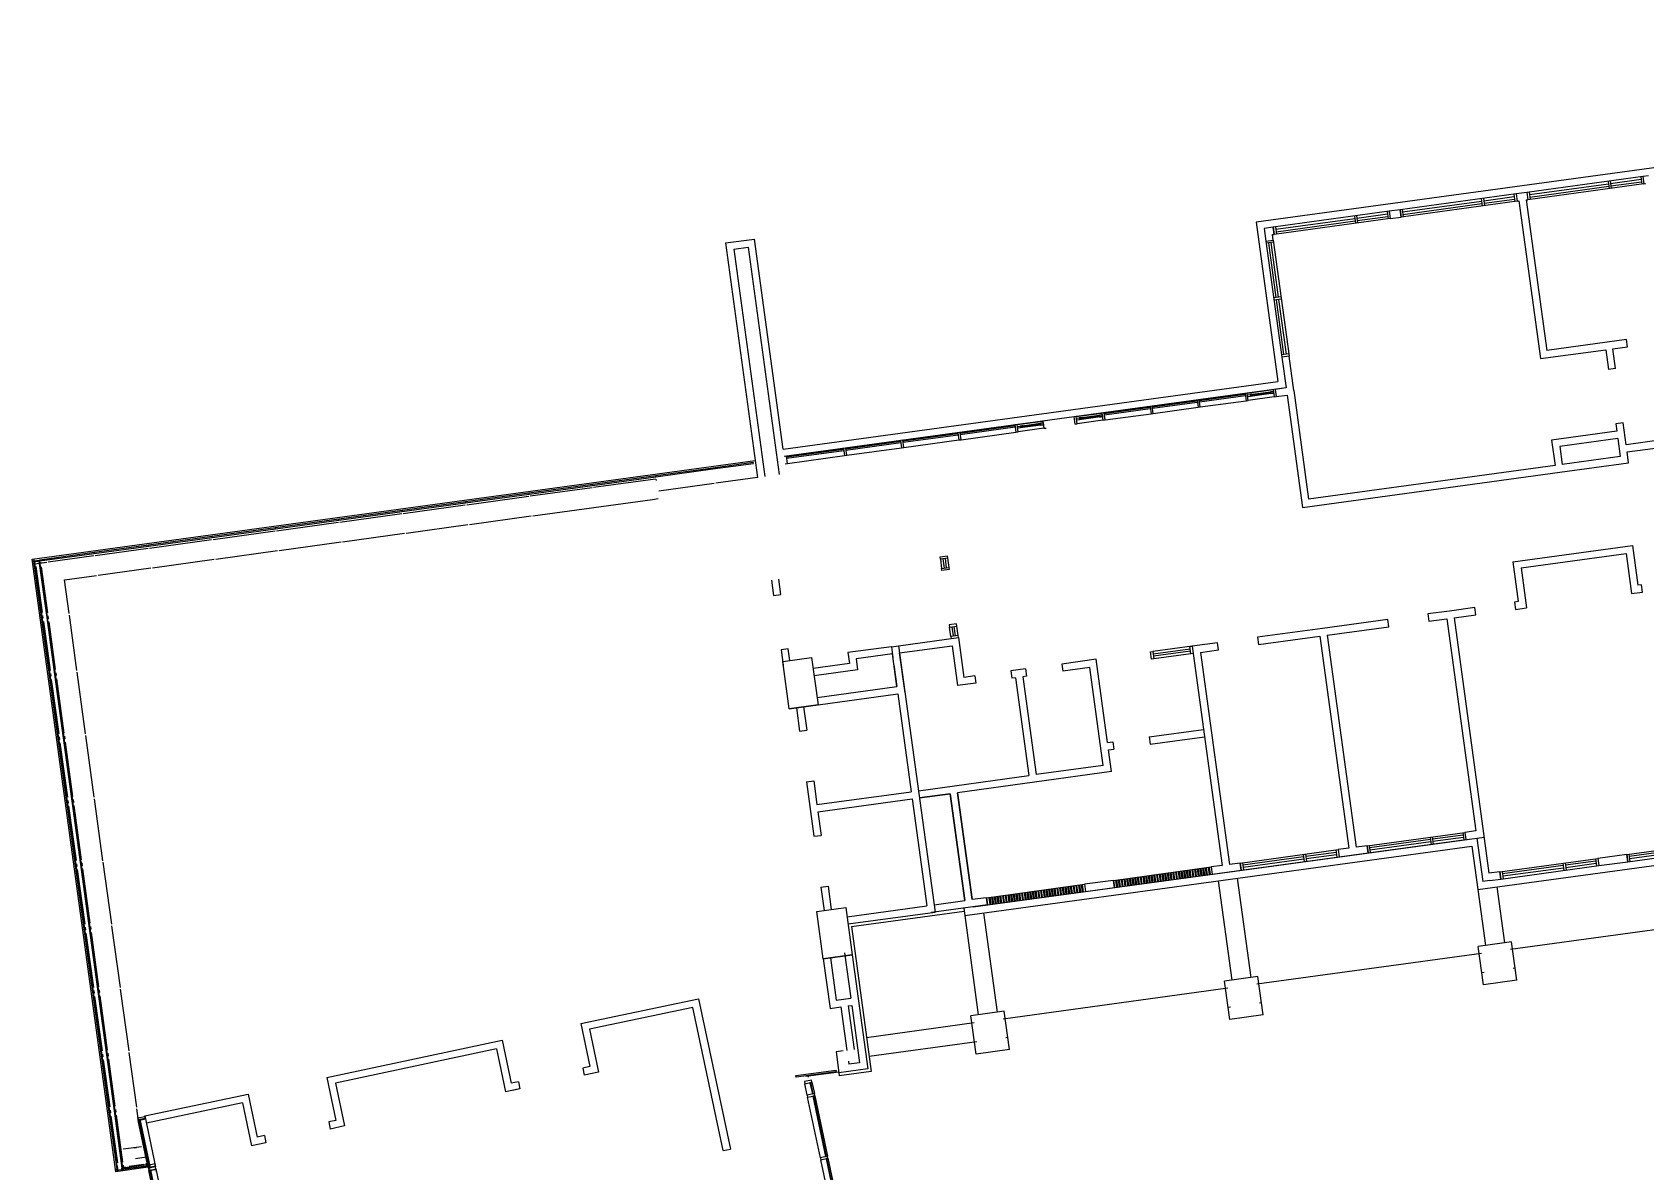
# Model space of a CAD drawing. Header units: millimetres. Extents: x 11680833 to 11851339, y -6212777 to -6078411.
# Drawn here: x 11680833 to 11724949, y -6111495 to -6080344 of the extents above; entities that cross this region are included whole.
import ezdxf

# ---------------------------------------------------------------- set-up
doc = ezdxf.new("R2010")
doc.units = ezdxf.units.MM
doc.header["$LTSCALE"] = 10
doc.layers.add('A—墙体', color=7, linetype='Continuous')
doc.layers.add('A—门窗', color=135, linetype='Continuous')

msp = doc.modelspace()

# ---------------------------------------------------------------- linework, layer by layer
at = {"layer": 'A—墙体'}
for p, q in [((11725021, -6084270), (11724871, -6084290)), ((11724871, -6084290), (11724898, -6084489)), ((11721553, -6084744), (11721404, -6084764)), ((11721404, -6084764), (11721431, -6084963)), ((11721701, -6084724), (11721553, -6084744)), ((11721701, -6084724), (11721728, -6084922)), ((11724898, -6084489), (11724949, -6084482)), ((11718233, -6085198), (11717936, -6085239)), ((11717936, -6085239), (11717963, -6085437)), ((11718233, -6085198), (11718260, -6085396)), ((11718260, -6085396), (11718233, -6085198)), ((11721431, -6084963), (11721481, -6084956)), ((11721481, -6084956), (11722070, -6089266)), ((11721679, -6084929), (11721728, -6084922)), ((11721679, -6084929), (11722241, -6089040)), ((11714765, -6085672), (11714519, -6085706)), ((11714765, -6085672), (11714519, -6085706)), ((11714519, -6085706), (11714566, -6086052)), ((11714765, -6085672), (11714792, -6085870)), ((11714792, -6085870), (11714765, -6085672)), ((11717963, -6085437), (11718260, -6085396)), ((11714566, -6086052), (11714764, -6086025)), ((11714744, -6085877), (11714792, -6085870)), ((11714764, -6086025), (11714744, -6085877)), ((11700012, -6086275), (11700408, -6086221)), ((11700012, -6086275), (11700862, -6092491)), ((11700408, -6086221), (11701258, -6092437)), ((11724421, -6088742), (11722241, -6089040)), ((11724448, -6088941), (11724421, -6088742)), ((11715197, -6089196), (11714999, -6089223)), ((11715000, -6089223), (11715115, -6090065)), ((11715326, -6090137), (11715197, -6089196)), ((11722070, -6089266), (11723854, -6089022)), ((11723854, -6089022), (11723928, -6089567)), ((11724052, -6088995), (11724448, -6088941)), ((11724126, -6089540), (11724052, -6088995)), ((11724126, -6089540), (11723928, -6089567)), ((11715114, -6090065), (11714817, -6090106)), ((11714817, -6090106), (11714844, -6090304)), ((11715326, -6090137), (11715732, -6093109)), ((11714844, -6090304), (11715141, -6090263)), ((11715141, -6090263), (11715561, -6093335)), ((11709345, -6091055), (11709318, -6090857)), ((11724329, -6091026), (11724131, -6091053)), ((11724131, -6091053), (11724158, -6091251)), ((11724411, -6091620), (11724329, -6091026)), ((11724158, -6091251), (11722375, -6091495)), ((11722375, -6091495), (11722470, -6092188)), ((11724185, -6091449), (11722600, -6091666)), ((11724185, -6091449), (11724253, -6091945)), ((11726095, -6091390), (11724411, -6091620)), ((11722600, -6091666), (11722668, -6092161)), ((11724438, -6091818), (11725428, -6091683)), ((11724478, -6092116), (11724438, -6091818)), ((11715561, -6093335), (11722596, -6092373)), ((11722470, -6092188), (11715732, -6093109)), ((11722596, -6092373), (11724478, -6092116)), ((11724253, -6091945), (11722668, -6092161)), ((11721315, -6094819), (11724585, -6094372)), ((11724585, -6094372), (11724734, -6095462)), ((11721315, -6094819), (11721464, -6095909)), ((11721541, -6094990), (11724414, -6094597)), ((11721541, -6094990), (11721690, -6096080)), ((11724414, -6094597), (11724563, -6095687)), ((11701046, -6095319), (11701103, -6095740)), ((11701302, -6095713), (11701244, -6095292)), ((11724833, -6095448), (11724734, -6095462)), ((11724860, -6095647), (11724833, -6095448)), ((11701103, -6095740), (11701302, -6095713)), ((11721464, -6095909), (11721365, -6095922)), ((11724563, -6095687), (11724860, -6095647)), ((11719582, -6096166), (11718987, -6096247)), ((11718987, -6096247), (11719014, -6096446)), ((11720275, -6096071), (11719582, -6096166)), ((11719708, -6096351), (11720302, -6096270)), ((11719708, -6096351), (11720514, -6102248)), ((11720302, -6096270), (11720275, -6096071)), ((11721365, -6095922), (11721392, -6096121)), ((11721392, -6096121), (11721690, -6096080)), ((11716114, -6096640), (11714331, -6096884)), ((11717897, -6096396), (11716114, -6096640)), ((11716240, -6096825), (11717924, -6096595)), ((11717924, -6096595), (11717897, -6096396)), ((11719014, -6096446), (11719510, -6096378)), ((11719510, -6096378), (11720302, -6102176)), ((11701505, -6097199), (11701307, -6097226)), ((11701307, -6097226), (11701364, -6097647)), ((11701549, -6097521), (11701505, -6097199)), ((11704323, -6097142), (11703134, -6097304)), ((11704323, -6097142), (11703134, -6097304)), ((11704323, -6097142), (11704521, -6097115)), ((11704323, -6097142), (11704521, -6097115)), ((11704323, -6097142), (11704364, -6097439)), ((11704323, -6097142), (11704364, -6097439)), ((11704521, -6097115), (11706156, -6096891)), ((11704521, -6097115), (11705517, -6104397)), ((11704521, -6097115), (11705517, -6104397)), ((11704548, -6097313), (11705985, -6097116)), ((11705985, -6097116), (11706134, -6098206)), ((11706156, -6096891), (11706305, -6097981)), ((11713241, -6097033), (11712547, -6097128)), ((11712547, -6097128), (11712940, -6100001)), ((11712772, -6097299), (11713268, -6097231)), ((11713268, -6097231), (11713241, -6097033)), ((11714331, -6096884), (11714358, -6097082)), ((11714358, -6097082), (11716042, -6096852)), ((11716042, -6096852), (11716834, -6102650)), ((11716240, -6096825), (11717033, -6102623)), ((11703175, -6097602), (11702184, -6097737)), ((11703134, -6097304), (11703175, -6097602)), ((11703134, -6097304), (11703175, -6097602)), ((11704350, -6097340), (11703359, -6097475)), ((11704350, -6097340), (11703359, -6097475)), ((11703359, -6097475), (11703400, -6097773)), ((11703359, -6097475), (11703400, -6097773)), ((11704472, -6098231), (11704350, -6097340)), ((11704391, -6097637), (11704472, -6098232)), ((11704391, -6097637), (11704472, -6098232)), ((11704697, -6098403), (11704548, -6097313)), ((11709922, -6097487), (11708980, -6097615)), ((11708980, -6097615), (11709007, -6097813)), ((11710233, -6099765), (11709922, -6097487)), ((11712772, -6097299), (11713565, -6103096)), ((11703400, -6097773), (11702211, -6097935)), ((11706602, -6097940), (11706305, -6097981)), ((11706602, -6097940), (11706306, -6097981)), ((11706602, -6097940), (11706630, -6098138)), ((11706602, -6097940), (11706630, -6098138)), ((11707990, -6097751), (11707593, -6097805)), ((11707593, -6097805), (11707620, -6098003)), ((11707719, -6097990), (11707620, -6098003)), ((11707719, -6097990), (11708085, -6100665)), ((11708017, -6097949), (11707917, -6097962)), ((11707917, -6097962), (11708283, -6100638)), ((11707990, -6097751), (11708017, -6097949)), ((11709751, -6097712), (11709007, -6097813)), ((11710116, -6100387), (11709751, -6097712)), ((11701527, -6098836), (11704499, -6098430)), ((11701527, -6098836), (11704499, -6098430)), ((11702292, -6098530), (11704472, -6098232)), ((11702292, -6098530), (11704472, -6098232)), ((11704499, -6098430), (11704865, -6101105)), ((11704499, -6098430), (11704865, -6101105)), ((11706630, -6098138), (11706134, -6098206)), ((11706630, -6098138), (11706135, -6098206)), ((11701725, -6098809), (11701813, -6099453)), ((11701725, -6098809), (11701813, -6099453)), ((11701923, -6098782), (11702011, -6099426)), ((11701923, -6098782), (11702011, -6099426)), ((11701813, -6099453), (11702011, -6099426)), ((11701813, -6099453), (11702011, -6099426)), ((11711373, -6099609), (11712858, -6099406)), ((11710233, -6099765), (11710382, -6099745)), ((11710382, -6099745), (11710409, -6099943)), ((11711373, -6099609), (11711400, -6099807)), ((11711400, -6099807), (11712885, -6099604)), ((11710260, -6099963), (11710409, -6099943)), ((11710341, -6100558), (11710260, -6099963)), ((11712940, -6100001), (11713367, -6103123)), ((11705063, -6101078), (11708085, -6100665)), ((11710341, -6100558), (11706131, -6101134)), ((11710116, -6100387), (11708283, -6100638)), ((11702002, -6100840), (11702201, -6100813)), ((11702002, -6100840), (11702201, -6100813)), ((11702002, -6100840), (11702206, -6102326)), ((11702002, -6100840), (11702206, -6102326)), ((11702201, -6100813), (11702289, -6101457)), ((11702201, -6100813), (11702289, -6101457)), ((11702289, -6101457), (11704865, -6101105)), ((11702289, -6101457), (11704865, -6101105)), ((11705932, -6101161), (11705090, -6101276)), ((11705090, -6101276), (11705932, -6101161)), ((11706332, -6104084), (11705932, -6101161)), ((11705932, -6101161), (11706332, -6104084)), ((11706131, -6101134), (11706530, -6104057)), ((11706530, -6104057), (11706131, -6101134)), ((11702316, -6101655), (11704892, -6101303)), ((11702316, -6101655), (11704892, -6101303)), ((11704892, -6101303), (11705291, -6104226)), ((11704892, -6101303), (11705291, -6104226)), ((11702316, -6101655), (11702404, -6102299)), ((11702316, -6101655), (11702404, -6102299)), ((11702206, -6102326), (11702404, -6102299)), ((11702206, -6102326), (11702404, -6102299)), ((11706557, -6104255), (11720528, -6102347)), ((11720302, -6102176), (11720005, -6102217)), ((11720005, -6102217), (11720032, -6102415)), ((11720329, -6102374), (11720492, -6103561)), ((11720514, -6102248), (11720663, -6103336)), ((11716834, -6102650), (11716537, -6102690)), ((11716537, -6102690), (11716564, -6102889)), ((11716564, -6102889), (11716961, -6102834)), ((11716961, -6102834), (11717357, -6102780)), ((11717330, -6102582), (11717033, -6102623)), ((11717357, -6102780), (11717330, -6102582)), ((11724428, -6102821), (11723635, -6102929)), ((11723635, -6102929), (11723662, -6103128)), ((11724455, -6103019), (11724428, -6102821)), ((11713367, -6103123), (11713069, -6103164)), ((11713069, -6103164), (11713097, -6103362)), ((11713070, -6103164), (11713097, -6103362)), ((11713070, -6103164), (11713097, -6103362)), ((11713097, -6103362), (11713493, -6103308)), ((11713493, -6103308), (11713889, -6103254)), ((11713862, -6103056), (11713565, -6103096)), ((11713889, -6103254), (11713862, -6103056)), ((11720960, -6103295), (11720663, -6103336)), ((11720987, -6103493), (11720960, -6103295)), ((11723662, -6103128), (11724455, -6103019)), ((11702395, -6103713), (11702593, -6103686)), ((11702395, -6103713), (11702593, -6103686)), ((11702395, -6103713), (11702483, -6104357)), ((11702395, -6103713), (11702483, -6104357)), ((11702593, -6103686), (11702681, -6104330)), ((11702593, -6103686), (11702681, -6104330)), ((11710394, -6103529), (11709602, -6103637)), ((11709629, -6103836), (11710025, -6103782)), ((11710025, -6103782), (11710421, -6103727)), ((11710421, -6103727), (11710394, -6103529)), ((11710422, -6103727), (11710395, -6103529)), ((11710422, -6103727), (11710395, -6103529)), ((11720690, -6103534), (11720492, -6103561)), ((11720690, -6103534), (11720987, -6103493)), ((11720690, -6103534), (11720690, -6103534)), ((11703112, -6104524), (11705291, -6104226)), ((11703112, -6104524), (11705291, -6104226)), ((11706954, -6104201), (11705417, -6104411)), ((11705490, -6104199), (11706332, -6104082)), ((11706926, -6104003), (11706530, -6104057)), ((11706954, -6104201), (11706926, -6104003)), ((11706954, -6104201), (11706926, -6104003)), ((11703139, -6104722), (11705517, -6104397)), ((11703139, -6104722), (11705517, -6104397)), ((11702461, -6105672), (11703254, -6105564)), ((11703045, -6105508), (11703214, -6106750)), ((11703254, -6105564), (11703681, -6108685)), ((11702461, -6105672), (11702647, -6107030)), ((11702600, -6105653), (11702600, -6105654)), ((11702660, -6105645), (11702818, -6106804)), ((11695833, -6107446), (11699052, -6106765)), ((11699052, -6106765), (11699922, -6110874)), ((11702818, -6106804), (11703214, -6106750)), ((11698898, -6107002), (11696070, -6107601)), ((11699726, -6110915), (11698898, -6107002)), ((11702647, -6107030), (11702944, -6106989)), ((11702944, -6106989), (11703107, -6108178)), ((11703142, -6106962), (11703241, -6106948)), ((11703142, -6106962), (11703305, -6108151)), ((11703241, -6106948), (11703455, -6108514)), ((11695833, -6107446), (11696081, -6108620)), ((11696070, -6107601), (11696319, -6108775)), ((11688887, -6108917), (11693681, -6107902)), ((11693526, -6108139), (11689124, -6109071)), ((11693526, -6108139), (11693775, -6109313)), ((11693681, -6107902), (11693929, -6109076)), ((11693681, -6107902), (11693929, -6109076)), ((11703008, -6108192), (11702809, -6108219)), ((11702809, -6108219), (11702888, -6108793)), ((11696081, -6108620), (11695886, -6108662)), ((11695886, -6108662), (11695927, -6108857)), ((11703681, -6108685), (11702888, -6108793)), ((11703147, -6108475), (11703158, -6108555)), ((11703455, -6108514), (11703158, -6108555)), ((11688887, -6108917), (11689135, -6110091)), ((11689124, -6109071), (11689373, -6110245)), ((11694125, -6109035), (11693929, -6109076)), ((11694125, -6109035), (11694166, -6109230)), ((11696319, -6108775), (11695927, -6108857)), ((11683911, -6109970), (11686735, -6109372)), ((11686735, -6109372), (11686983, -6110546)), ((11694166, -6109230), (11693775, -6109313)), ((11694166, -6109230), (11693971, -6109272)), ((11686580, -6109609), (11683952, -6110166)), ((11686580, -6109609), (11686829, -6110783)), ((11689135, -6110091), (11688940, -6110132)), ((11688940, -6110132), (11688981, -6110328)), ((11689373, -6110245), (11688981, -6110328)), ((11687220, -6110701), (11686829, -6110783)), ((11687179, -6110505), (11686983, -6110546)), ((11687179, -6110505), (11687220, -6110701)), ((11699726, -6110915), (11699922, -6110874))]:
    msp.add_line(p, q, dxfattribs=at)
for points in [[(11701351, -6097548), (11702143, -6097440), (11702319, -6098728), (11701527, -6098836)], [(11701351, -6097548), (11702143, -6097440), (11702319, -6098728), (11701527, -6098836)], [(11702285, -6104385), (11703078, -6104276), (11703254, -6105564), (11702461, -6105673)], [(11702285, -6104385), (11703078, -6104276), (11703254, -6105564), (11702461, -6105673)]]:
    msp.add_lwpolyline(points, close=True, dxfattribs=at)
at = {"layer": 'A—门窗', "color": 8}
for p, q in [((11752260, -6080344), (11714293, -6085535)), ((11714293, -6085535), (11714889, -6089894)), ((11699787, -6086104), (11700579, -6085996)), ((11699787, -6086104), (11700663, -6092518)), ((11701365, -6091743), (11700579, -6085996)), ((11701365, -6091743), (11714889, -6089894)), ((11720360, -6103781), (11755553, -6098970)), ((11706327, -6104488), (11720198, -6102594)), ((11720198, -6102594), (11720360, -6103781)), ((11713262, -6103541), (11713633, -6106255)), ((11713778, -6103471), (11714148, -6106184)), ((11720360, -6103781), (11720569, -6105307)), ((11720875, -6103710), (11721084, -6105236)), ((11706300, -6104290), (11706327, -6104488)), ((11703229, -6104790), (11706310, -6104370)), ((11706327, -6104488), (11706698, -6107203)), ((11706842, -6104418), (11707213, -6107132)), ((11703229, -6104790), (11703771, -6108753)), ((11721282, -6105209), (11720371, -6105334)), ((11720514, -6106384), (11720371, -6105334)), ((11721084, -6105236), (11720569, -6105307)), ((11721426, -6106259), (11721282, -6105209)), ((11714347, -6106157), (11713435, -6106282)), ((11713579, -6107332), (11713435, -6106282)), ((11714490, -6107207), (11714347, -6106157)), ((11721426, -6106259), (11720514, -6106384)), ((11707411, -6107105), (11706500, -6107230)), ((11706643, -6108280), (11706500, -6107230)), ((11707555, -6108155), (11707411, -6107105)), ((11714490, -6107207), (11713579, -6107332)), ((11707555, -6108155), (11706643, -6108280)), ((11701986, -6108886, 0), (11702884, -6108763)), ((11702888, -6108793), (11702899, -6108873)), ((11703771, -6108753), (11702899, -6108873)), ((11683816, -6110815, 0), (11683321, -6110882, 0)), ((11683618, -6110842, 0), (11683683, -6110833, 0)), ((11683944, -6111100, 0), (11683659, -6111139, 0))]:
    msp.add_line(p, q, dxfattribs=at)
at = {"layer": 'A—门窗'}
for p, q in [((11724871, -6084290), (11721701, -6084724)), ((11723920, -6084420), (11723947, -6084618)), ((11723980, -6084412), (11724007, -6084610)), ((11723989, -6084478), (11724821, -6084364)), ((11723998, -6084544), (11724830, -6084430)), ((11724812, -6084298), (11724839, -6084496)), ((11721404, -6084764), (11718233, -6085198)), ((11720521, -6084952), (11721353, -6084838)), ((11721344, -6084772), (11721371, -6084970)), ((11724898, -6084488), (11721728, -6084922)), ((11721760, -6084715), (11721787, -6084914)), ((11721769, -6084781), (11723929, -6084486)), ((11721778, -6084848), (11723938, -6084552)), ((11717936, -6085238), (11714765, -6085672)), ((11717053, -6085426), (11717885, -6085312)), ((11717876, -6085246), (11717903, -6085444)), ((11721431, -6084962), (11718260, -6085396)), ((11718292, -6085189), (11718320, -6085388)), ((11718301, -6085255), (11720461, -6084960)), ((11718311, -6085322), (11720470, -6085026)), ((11720452, -6084894), (11720479, -6085092)), ((11720512, -6084886), (11720539, -6085084)), ((11720530, -6085018), (11721362, -6084904)), ((11714519, -6085706), (11714566, -6086052)), ((11717963, -6085436), (11714792, -6085870)), ((11714825, -6085663), (11714852, -6085862)), ((11714834, -6085729), (11716994, -6085434)), ((11714843, -6085796), (11717003, -6085500)), ((11716985, -6085368), (11717012, -6085566)), ((11717044, -6085360), (11717071, -6085558)), ((11717062, -6085492), (11717894, -6085378)), ((11714566, -6086052), (11714999, -6089223)), ((11714772, -6086085), (11714574, -6086112)), ((11714845, -6087599), (11714640, -6086103)), ((11714911, -6087590), (11714706, -6086094)), ((11714764, -6086025), (11715197, -6089196)), ((11714977, -6087581), (11714779, -6087608)), ((11714985, -6087640), (11714787, -6087667)), ((11715057, -6089154), (11714853, -6087658)), ((11715123, -6089145), (11714919, -6087649)), ((11715189, -6089136), (11714991, -6089163)), ((11715197, -6089196), (11714999, -6089223)), ((11714999, -6089223), (11715114, -6090065)), ((11715115, -6090065), (11701392, -6091941)), ((11714054, -6090210), (11714758, -6090114)), ((11714061, -6090259), (11714765, -6090163)), ((11714137, -6090249), (11714689, -6090173)), ((11714765, -6090163), (11714689, -6090173)), ((11714689, -6090173), (11714696, -6090224)), ((11714758, -6090114), (11714785, -6090312)), ((11714765, -6090163), (11714771, -6090213)), ((11714771, -6090213), (11714765, -6090163)), ((11710141, -6090745), (11711396, -6090573)), ((11711400, -6090604), (11710145, -6090775)), ((11711455, -6090565), (11712680, -6090398)), ((11712685, -6090428), (11711459, -6090596)), ((11711459, -6090596), (11711463, -6090621)), ((11711463, -6090621), (11712688, -6090453)), ((11711482, -6090763), (11712708, -6090596)), ((11712740, -6090390), (11713995, -6090218)), ((11713999, -6090248), (11712744, -6090420)), ((11712744, -6090420), (11712747, -6090445)), ((11712747, -6090445), (11714002, -6090274)), ((11712767, -6090588), (11714022, -6090416)), ((11714002, -6090274), (11713999, -6090248)), ((11714061, -6090259), (11714137, -6090249)), ((11714068, -6090309), (11714061, -6090259)), ((11714068, -6090309), (11714061, -6090259)), ((11714771, -6090213), (11714068, -6090309)), ((11714143, -6090299), (11714068, -6090309)), ((11714785, -6090312), (11714081, -6090408)), ((11714223, -6090237), (11714137, -6090249)), ((11714137, -6090249), (11714143, -6090299)), ((11714692, -6090198), (11714140, -6090274)), ((11714696, -6090224), (11714771, -6090213)), ((11714785, -6090312), (11714844, -6090304)), ((11707763, -6091070), (11708466, -6090974)), ((11707763, -6091070), (11708466, -6090974)), ((11707769, -6091119), (11708473, -6091023)), ((11707845, -6091109), (11708397, -6091033)), ((11708473, -6091023), (11708397, -6091033)), ((11708397, -6091033), (11708404, -6091084)), ((11708526, -6090966), (11708466, -6090974)), ((11708526, -6090966), (11708466, -6090974)), ((11708466, -6090974), (11708493, -6091172)), ((11708466, -6090974), (11708493, -6091172)), ((11708473, -6091023), (11708480, -6091073)), ((11708480, -6091073), (11708473, -6091023)), ((11709378, -6090849), (11710081, -6090753)), ((11709385, -6090898), (11710088, -6090802)), ((11709385, -6090898), (11709460, -6090888)), ((11709391, -6090949), (11709385, -6090898)), ((11709391, -6090949), (11709385, -6090898)), ((11710095, -6090853), (11709391, -6090949)), ((11709467, -6090938), (11709391, -6090949)), ((11710108, -6090951), (11709405, -6091047)), ((11709460, -6090888), (11710013, -6090812)), ((11709546, -6090876), (11709460, -6090888)), ((11709460, -6090888), (11709467, -6090938)), ((11710016, -6090838), (11709464, -6090913)), ((11710088, -6090802), (11710013, -6090812)), ((11710013, -6090812), (11710019, -6090863)), ((11710019, -6090863), (11710095, -6090853)), ((11710088, -6090802), (11710095, -6090853)), ((11710095, -6090853), (11710088, -6090802)), ((11710145, -6090775), (11710148, -6090800)), ((11710148, -6090800), (11711403, -6090629)), ((11710168, -6090943), (11711423, -6090772)), ((11704637, -6091497), (11706140, -6091292)), ((11704637, -6091497), (11706140, -6091292)), ((11706144, -6091322), (11704641, -6091527)), ((11706144, -6091322), (11704641, -6091527)), ((11704644, -6091553), (11706148, -6091347)), ((11704644, -6091553), (11706148, -6091347)), ((11704664, -6091695), (11706167, -6091490)), ((11704664, -6091695), (11706167, -6091490)), ((11706200, -6091284), (11707703, -6091078)), ((11706200, -6091284), (11707703, -6091078)), ((11707707, -6091108), (11706204, -6091314)), ((11707707, -6091108), (11706204, -6091314)), ((11706204, -6091314), (11706207, -6091339)), ((11706204, -6091314), (11706207, -6091339)), ((11706207, -6091339), (11707711, -6091133)), ((11706207, -6091339), (11707711, -6091133)), ((11706227, -6091482), (11707730, -6091276)), ((11706227, -6091482), (11707730, -6091276)), ((11707711, -6091133), (11707707, -6091108)), ((11707711, -6091133), (11707707, -6091108)), ((11707769, -6091119), (11707845, -6091109)), ((11707776, -6091169), (11707769, -6091119)), ((11707776, -6091169), (11707769, -6091119)), ((11708480, -6091073), (11707776, -6091169)), ((11707852, -6091159), (11707776, -6091169)), ((11708493, -6091172), (11707790, -6091268)), ((11708493, -6091172), (11707790, -6091268)), ((11707931, -6091097), (11707845, -6091109)), ((11707845, -6091109), (11707852, -6091159)), ((11708401, -6091058), (11707848, -6091134)), ((11708404, -6091084), (11708480, -6091073)), ((11708493, -6091172), (11708553, -6091164)), ((11708493, -6091172), (11708553, -6091164)), ((11701451, -6091933), (11703014, -6091719)), ((11701451, -6091933), (11703014, -6091719)), ((11703019, -6091749), (11701456, -6091963)), ((11703019, -6091749), (11701456, -6091963)), ((11701459, -6091988), (11703022, -6091774)), ((11701459, -6091988), (11703022, -6091774)), ((11701479, -6092131), (11703041, -6091917)), ((11701479, -6092131), (11703041, -6091917)), ((11703074, -6091711), (11704577, -6091505)), ((11703074, -6091711), (11704577, -6091505)), ((11704582, -6091536), (11703078, -6091741)), ((11704582, -6091536), (11703078, -6091741)), ((11703078, -6091741), (11703081, -6091766)), ((11703078, -6091741), (11703081, -6091766)), ((11703081, -6091766), (11704585, -6091561)), ((11703081, -6091766), (11704585, -6091561)), ((11703101, -6091909), (11704604, -6091703)), ((11703101, -6091909), (11704604, -6091703)), ((11704641, -6091527), (11704644, -6091553)), ((11704641, -6091527), (11704644, -6091553)), ((11680833, -6094751), (11700599, -6092049)), ((11699442, -6092257), (11697881, -6092471)), ((11697885, -6092496), (11699445, -6092282)), ((11700547, -6092106), (11699442, -6092257)), ((11699442, -6092257), (11699445, -6092282)), ((11699445, -6092282), (11699442, -6092257)), ((11699442, -6092257), (11699445, -6092282)), ((11699445, -6092282), (11699442, -6092257)), ((11699445, -6092282), (11700550, -6092131)), ((11700550, -6092131), (11700547, -6092106)), ((11700550, -6092131), (11700547, -6092106)), ((11696147, -6092708), (11694414, -6092945)), ((11696147, -6092708), (11694414, -6092945)), ((11694417, -6092970), (11696151, -6092733)), ((11694417, -6092970), (11696151, -6092733)), ((11696140, -6092799), (11694446, -6093031)), ((11696140, -6092799), (11694446, -6093031)), ((11697881, -6092471), (11696147, -6092708)), ((11697881, -6092471), (11696147, -6092708)), ((11696147, -6092708), (11696151, -6092733)), ((11696151, -6092733), (11696147, -6092708)), ((11696151, -6092733), (11696147, -6092708)), ((11696151, -6092733), (11697885, -6092496)), ((11696151, -6092733), (11697885, -6092496)), ((11697874, -6092562), (11696179, -6092794)), ((11697874, -6092562), (11696179, -6092794)), ((11697881, -6092471), (11697885, -6092496)), ((11697885, -6092496), (11697881, -6092471)), ((11697881, -6092471), (11697885, -6092496)), ((11697885, -6092496), (11697881, -6092471)), ((11697898, -6092595), (11697894, -6092560)), ((11699477, -6092680), (11697961, -6092887)), ((11700665, -6092518), (11699521, -6092674)), ((11692680, -6093182), (11690946, -6093419)), ((11690949, -6093444), (11692683, -6093207)), ((11694414, -6092945), (11692680, -6093182)), ((11694414, -6092945), (11692680, -6093182)), ((11692680, -6093182), (11692683, -6093207)), ((11692683, -6093207), (11692680, -6093182)), ((11692680, -6093182), (11692683, -6093207)), ((11692683, -6093207), (11694417, -6092970)), ((11692683, -6093207), (11694417, -6092970)), ((11694406, -6093036), (11692712, -6093268)), ((11694406, -6093036), (11692712, -6093268)), ((11694414, -6092945), (11694417, -6092970)), ((11694417, -6092970), (11694414, -6092945)), ((11694414, -6092945), (11694417, -6092970)), ((11694417, -6092970), (11694414, -6092945)), ((11694520, -6093561), (11697790, -6093114)), ((11697790, -6093114), (11697944, -6093093)), ((11689212, -6093656), (11687478, -6093893)), ((11687482, -6093918), (11689215, -6093681)), ((11690946, -6093419), (11689212, -6093656)), ((11689212, -6093656), (11689215, -6093681)), ((11689215, -6093681), (11689212, -6093656)), ((11689215, -6093681), (11690949, -6093444)), ((11690938, -6093510), (11689244, -6093742)), ((11690938, -6093510), (11689244, -6093742)), ((11690946, -6093419), (11690949, -6093444)), ((11690949, -6093444), (11690946, -6093419)), ((11692672, -6093273), (11690978, -6093505)), ((11692672, -6093273), (11690978, -6093505)), ((11692786, -6093798), (11694476, -6093567)), ((11685744, -6094129), (11684010, -6094366)), ((11687478, -6093893), (11685744, -6094129)), ((11685744, -6094129), (11685748, -6094155)), ((11685748, -6094155), (11685744, -6094129)), ((11685748, -6094155), (11687482, -6093918)), ((11687470, -6093984), (11685776, -6094216)), ((11687470, -6093984), (11685776, -6094216)), ((11687478, -6093893), (11687482, -6093918)), ((11687482, -6093918), (11687478, -6093893)), ((11689204, -6093747), (11687510, -6093979)), ((11689204, -6093747), (11687510, -6093979)), ((11689318, -6094272), (11691009, -6094041)), ((11691052, -6094035), (11692743, -6093804)), ((11682524, -6094570), (11681038, -6094773)), ((11684010, -6094366), (11682524, -6094570)), ((11682524, -6094570), (11682528, -6094595)), ((11682528, -6094595), (11682524, -6094570)), ((11682528, -6094595), (11684014, -6094392)), ((11684003, -6094458), (11682556, -6094656)), ((11684003, -6094458), (11682556, -6094656)), ((11684010, -6094366), (11684014, -6094392)), ((11684014, -6094392), (11684010, -6094366)), ((11684014, -6094392), (11685748, -6094155)), ((11685737, -6094221), (11684042, -6094453)), ((11685737, -6094221), (11684042, -6094453)), ((11685851, -6094746), (11687541, -6094515)), ((11687585, -6094509), (11689275, -6094278)), ((11683122, -6111495), (11680833, -6094751)), ((11680894, -6094786), (11680869, -6094789)), ((11680869, -6094789), (11681080, -6096332)), ((11680870, -6094796), (11681038, -6094773)), ((11680873, -6094821), (11681041, -6094798)), ((11681105, -6096328), (11680894, -6094786)), ((11681229, -6094838), (11680907, -6094881)), ((11680931, -6094945), (11681103, -6096203)), ((11681013, -6094776), (11681038, -6094773)), ((11681016, -6094801), (11681013, -6094776)), ((11681041, -6094798), (11681016, -6094801)), ((11681016, -6094801), (11681227, -6096344)), ((11681038, -6094773), (11681041, -6094798)), ((11681041, -6094798), (11682528, -6094595)), ((11681252, -6096341), (11681041, -6094798)), ((11681229, -6094838), (11681065, -6094860)), ((11681065, -6094860), (11681066, -6094870)), ((11681078, -6094957), (11681250, -6096215)), ((11682517, -6094662), (11681268, -6094832)), ((11682517, -6094662), (11681268, -6094832)), ((11682631, -6095186), (11684073, -6094989)), ((11684117, -6094983), (11685807, -6094752)), ((11705662, -6094749), (11705696, -6095001)), ((11705731, -6094739), (11705765, -6094992)), ((11705790, -6094731), (11705825, -6094984)), ((11705860, -6094722), (11705894, -6094974)), ((11681717, -6095311), (11682587, -6095192)), ((11681844, -6096237), (11681717, -6095311)), ((11681105, -6096328), (11681080, -6096332)), ((11681080, -6096332), (11681105, -6096328)), ((11681080, -6096332), (11681313, -6098039)), ((11681339, -6098041), (11681105, -6096328)), ((11681115, -6096289), (11681125, -6096364)), ((11681252, -6096341), (11681227, -6096344)), ((11681227, -6096344), (11681252, -6096341)), ((11681227, -6096344), (11681439, -6097898)), ((11681465, -6097894), (11681252, -6096341)), ((11681262, -6096301), (11681272, -6096376)), ((11682056, -6097791), (11681850, -6096281)), ((11681137, -6096450), (11681319, -6097788)), ((11681284, -6096462), (11681462, -6097768)), ((11705950, -6096859), (11705915, -6096606)), ((11706019, -6096849), (11705985, -6096597)), ((11706079, -6096841), (11706044, -6096589)), ((11706148, -6096832), (11706114, -6096579)), ((11712547, -6097128), (11711472, -6097275)), ((11712497, -6097205), (11711481, -6097344)), ((11712505, -6097265), (11711489, -6097403)), ((11712515, -6097334), (11711499, -6097473)), ((11681322, -6097917), (11681297, -6097920)), ((11681297, -6097920), (11681322, -6097917)), ((11681297, -6097920), (11681534, -6099654)), ((11681559, -6099651), (11681322, -6097917)), ((11681331, -6097874), (11681341, -6097949)), ((11681353, -6098036), (11681556, -6099522)), ((11681439, -6097898), (11681676, -6099631)), ((11681702, -6099628), (11681465, -6097894)), ((11681474, -6097855), (11681484, -6097930)), ((11681496, -6098016), (11681699, -6099502)), ((11682293, -6099525), (11682062, -6097835)), ((11681559, -6099651), (11681534, -6099654)), ((11681534, -6099654), (11681559, -6099651)), ((11681534, -6099654), (11681771, -6101388)), ((11681796, -6101384), (11681559, -6099651)), ((11681568, -6099608), (11681578, -6099683)), ((11681590, -6099769), (11681793, -6101256)), ((11681702, -6099628), (11681676, -6099631)), ((11681676, -6099631), (11681702, -6099628)), ((11681676, -6099631), (11681913, -6101365)), ((11681939, -6101362), (11681702, -6099628)), ((11681711, -6099589), (11681721, -6099663)), ((11681733, -6099750), (11681936, -6101236)), ((11682530, -6101259), (11682299, -6099569)), ((11681771, -6101388), (11681796, -6101384)), ((11681771, -6101385), (11682008, -6103119)), ((11682033, -6103115), (11681796, -6101382)), ((11681805, -6101342), (11681815, -6101417)), ((11681827, -6101503), (11682030, -6102989)), ((11681939, -6101362), (11681913, -6101365)), ((11681913, -6101365), (11682150, -6103099)), ((11682176, -6103096), (11681939, -6101362)), ((11681948, -6101323), (11681958, -6101397)), ((11681970, -6101484), (11682173, -6102970)), ((11682767, -6102993), (11682536, -6101302)), ((11717330, -6102582), (11720005, -6102217)), ((11717357, -6102780), (11720032, -6102415)), ((11719063, -6102413), (11717398, -6102640)), ((11719072, -6102479), (11717407, -6102706)), ((11719054, -6102347), (11719081, -6102545)), ((11719113, -6102339), (11719140, -6102537)), ((11719955, -6102291), (11719122, -6102405)), ((11719964, -6102357), (11719131, -6102471)), ((11719946, -6102225), (11719973, -6102423)), ((11720005, -6102217), (11720032, -6102415)), ((11724428, -6102821), (11727103, -6102456)), ((11713862, -6103056), (11716537, -6102690)), ((11713889, -6103254), (11716564, -6102889)), ((11715595, -6102886), (11713931, -6103114)), ((11715604, -6102952), (11713940, -6103180)), ((11715586, -6102820), (11715613, -6103018)), ((11715646, -6102812), (11715673, -6103010)), ((11716487, -6102765), (11715655, -6102878)), ((11716496, -6102831), (11715664, -6102944)), ((11716478, -6102698), (11716505, -6102897)), ((11716537, -6102690), (11716564, -6102889)), ((11717330, -6102582), (11717357, -6102780)), ((11717389, -6102574), (11717416, -6102772)), ((11720960, -6103295), (11723635, -6102930)), ((11723576, -6102938), (11723603, -6103136)), ((11723635, -6102930), (11723662, -6103128)), ((11724428, -6102821), (11724455, -6103019)), ((11724455, -6103019), (11727130, -6102654)), ((11724487, -6102813), (11724514, -6103011)), ((11726161, -6102652), (11724496, -6102879)), ((11726170, -6102718), (11724505, -6102945)), ((11682008, -6103119), (11682033, -6103115)), ((11682033, -6103115), (11682008, -6103119)), ((11682008, -6103119), (11682245, -6104853)), ((11682270, -6104849), (11682033, -6103115)), ((11682042, -6103076), (11682052, -6103151)), ((11682064, -6103237), (11682267, -6104723)), ((11682176, -6103096), (11682150, -6103099)), ((11682150, -6103099), (11682176, -6103096)), ((11682150, -6103099), (11682387, -6104833)), ((11682210, -6103091), (11682167, -6103032)), ((11682413, -6104830), (11682176, -6103096)), ((11682185, -6103056), (11682195, -6103131)), ((11682207, -6103218), (11682410, -6104704)), ((11683004, -6104727), (11682773, -6103036)), ((11710395, -6103529), (11713070, -6103164)), ((11711271, -6103409), (11711298, -6103608)), ((11711296, -6103406), (11711323, -6103604)), ((11711346, -6103399), (11711373, -6103597)), ((11711370, -6103396), (11711398, -6103594)), ((11711420, -6103389), (11711447, -6103587)), ((11711445, -6103386), (11711472, -6103584)), ((11711494, -6103379), (11711521, -6103577)), ((11711519, -6103376), (11711546, -6103574)), ((11711569, -6103369), (11711596, -6103567)), ((11711593, -6103365), (11711620, -6103564)), ((11711643, -6103359), (11711670, -6103557)), ((11711668, -6103355), (11711695, -6103554)), ((11711717, -6103349), (11711744, -6103547)), ((11711742, -6103345), (11711769, -6103543)), ((11711792, -6103338), (11711819, -6103537)), ((11711816, -6103335), (11711843, -6103533)), ((11711866, -6103328), (11711893, -6103526)), ((11711891, -6103325), (11711918, -6103523)), ((11711940, -6103318), (11711967, -6103516)), ((11711965, -6103315), (11711992, -6103513)), ((11712014, -6103308), (11712042, -6103506)), ((11712039, -6103305), (11712066, -6103503)), ((11712089, -6103298), (11712116, -6103496)), ((11712114, -6103294), (11712141, -6103493)), ((11712163, -6103288), (11712190, -6103486)), ((11712188, -6103284), (11712215, -6103482)), ((11712237, -6103278), (11712264, -6103476)), ((11712262, -6103274), (11712289, -6103472)), ((11712312, -6103267), (11712339, -6103466)), ((11712336, -6103264), (11712364, -6103462)), ((11712386, -6103257), (11712413, -6103455)), ((11712411, -6103254), (11712438, -6103452)), ((11712460, -6103247), (11712487, -6103445)), ((11712485, -6103244), (11712512, -6103442)), ((11712535, -6103237), (11712562, -6103435)), ((11712559, -6103234), (11712586, -6103432)), ((11712609, -6103227), (11712636, -6103425)), ((11712634, -6103223), (11712661, -6103422)), ((11712683, -6103217), (11712710, -6103415)), ((11712708, -6103213), (11712735, -6103411)), ((11712758, -6103207), (11712785, -6103405)), ((11712782, -6103203), (11712809, -6103401)), ((11712832, -6103196), (11712859, -6103394)), ((11712857, -6103193), (11712884, -6103391)), ((11712906, -6103186), (11712933, -6103384)), ((11712931, -6103183), (11712958, -6103381)), ((11712981, -6103176), (11713008, -6103374)), ((11713005, -6103173), (11713032, -6103371)), ((11713010, -6103172), (11713037, -6103370)), ((11713070, -6103164), (11713097, -6103362)), ((11713862, -6103056), (11713889, -6103254)), ((11713922, -6103048), (11713949, -6103246)), ((11720960, -6103295), (11720987, -6103493)), ((11720987, -6103493), (11723662, -6103128)), ((11721020, -6103287), (11721047, -6103485)), ((11722693, -6103126), (11721029, -6103353)), ((11722702, -6103192), (11721038, -6103419)), ((11722684, -6103060), (11722711, -6103258)), ((11722744, -6103052), (11722771, -6103250)), ((11723585, -6103004), (11722753, -6103118)), ((11723594, -6103070), (11722762, -6103184)), ((11706926, -6104003), (11709602, -6103637)), ((11708051, -6103849), (11708078, -6104047)), ((11708101, -6103842), (11708128, -6104041)), ((11708125, -6103839), (11708152, -6104037)), ((11708175, -6103832), (11708202, -6104030)), ((11708200, -6103829), (11708227, -6104027)), ((11708249, -6103822), (11708276, -6104020)), ((11708274, -6103819), (11708301, -6104017)), ((11708323, -6103812), (11708351, -6104010)), ((11708348, -6103809), (11708375, -6104007)), ((11708398, -6103802), (11708425, -6104000)), ((11708423, -6103798), (11708450, -6103997)), ((11708472, -6103792), (11708499, -6103990)), ((11708497, -6103788), (11708524, -6103986)), ((11708546, -6103782), (11708573, -6103980)), ((11708571, -6103778), (11708598, -6103976)), ((11708621, -6103771), (11708648, -6103970)), ((11708646, -6103768), (11708673, -6103966)), ((11708695, -6103761), (11708722, -6103959)), ((11708720, -6103758), (11708747, -6103956)), ((11708769, -6103751), (11708796, -6103949)), ((11708794, -6103748), (11708821, -6103946)), ((11708844, -6103741), (11708871, -6103939)), ((11708868, -6103738), (11708895, -6103936)), ((11708918, -6103731), (11708945, -6103929)), ((11708943, -6103727), (11708970, -6103926)), ((11708992, -6103721), (11709019, -6103919)), ((11709017, -6103717), (11709044, -6103915)), ((11709067, -6103711), (11709094, -6103909)), ((11709091, -6103707), (11709118, -6103905)), ((11709141, -6103700), (11709168, -6103899)), ((11709166, -6103697), (11709193, -6103895)), ((11709215, -6103690), (11709242, -6103888)), ((11709240, -6103687), (11709267, -6103885)), ((11709290, -6103680), (11709317, -6103878)), ((11709314, -6103677), (11709341, -6103875)), ((11709364, -6103670), (11709391, -6103868)), ((11709389, -6103667), (11709416, -6103865)), ((11709438, -6103660), (11709465, -6103858)), ((11709463, -6103656), (11709490, -6103855)), ((11709512, -6103650), (11709540, -6103848)), ((11709537, -6103646), (11709564, -6103844)), ((11709542, -6103646), (11709569, -6103844)), ((11709602, -6103637), (11709629, -6103836)), ((11709602, -6103637), (11709629, -6103836)), ((11709602, -6103637), (11709629, -6103836)), ((11710395, -6103529), (11710422, -6103727)), ((11710454, -6103521), (11710481, -6103719)), ((11710479, -6103518), (11710506, -6103716)), ((11710528, -6103511), (11710555, -6103709)), ((11710553, -6103508), (11710580, -6103706)), ((11710603, -6103501), (11710630, -6103699)), ((11710627, -6103497), (11710654, -6103696)), ((11710677, -6103491), (11710704, -6103689)), ((11710702, -6103487), (11710729, -6103685)), ((11710751, -6103480), (11710778, -6103679)), ((11710776, -6103477), (11710803, -6103675)), ((11710826, -6103470), (11710853, -6103668)), ((11710850, -6103467), (11710877, -6103665)), ((11710900, -6103460), (11710927, -6103658)), ((11710925, -6103457), (11710952, -6103655)), ((11710974, -6103450), (11711001, -6103648)), ((11710999, -6103447), (11711026, -6103645)), ((11711048, -6103440), (11711075, -6103638)), ((11711073, -6103436), (11711100, -6103635)), ((11711123, -6103430), (11711150, -6103628)), ((11711148, -6103426), (11711175, -6103624)), ((11711197, -6103420), (11711224, -6103618)), ((11711222, -6103416), (11711249, -6103614)), ((11706926, -6104003), (11706954, -6104201)), ((11706986, -6103995), (11707013, -6104193)), ((11707011, -6103991), (11707038, -6104189)), ((11707060, -6103985), (11707087, -6104183)), ((11707085, -6103981), (11707112, -6104179)), ((11707135, -6103974), (11707162, -6104173)), ((11707159, -6103971), (11707186, -6104169)), ((11707209, -6103964), (11707236, -6104162)), ((11707234, -6103961), (11707261, -6104159)), ((11707283, -6103954), (11707310, -6104152)), ((11707308, -6103951), (11707335, -6104149)), ((11707357, -6103944), (11707385, -6104142)), ((11707382, -6103941), (11707409, -6104139)), ((11707432, -6103934), (11707459, -6104132)), ((11707457, -6103930), (11707484, -6104129)), ((11707506, -6103924), (11707533, -6104122)), ((11707531, -6103920), (11707558, -6104118)), ((11707580, -6103913), (11707607, -6104112)), ((11707605, -6103910), (11707632, -6104108)), ((11707655, -6103903), (11707682, -6104101)), ((11707679, -6103900), (11707707, -6104098)), ((11707729, -6103893), (11707756, -6104091)), ((11707754, -6103890), (11707781, -6104088)), ((11707803, -6103883), (11707830, -6104081)), ((11707828, -6103880), (11707855, -6104078)), ((11707878, -6103873), (11707905, -6104071)), ((11707902, -6103870), (11707929, -6104068)), ((11707952, -6103863), (11707979, -6104061)), ((11707977, -6103859), (11708004, -6104058)), ((11708026, -6103853), (11708053, -6104051)), ((11682270, -6104849), (11682245, -6104853)), ((11682245, -6104853), (11682482, -6106586)), ((11682507, -6106583), (11682270, -6104849)), ((11682279, -6104810), (11682289, -6104885)), ((11682301, -6104971), (11682504, -6106457)), ((11682413, -6104830), (11682387, -6104833)), ((11682387, -6104833), (11682413, -6104830)), ((11682387, -6104833), (11682624, -6106567)), ((11682650, -6106564), (11682413, -6104830)), ((11682422, -6104790), (11682432, -6104865)), ((11682444, -6104952), (11682647, -6106438)), ((11683241, -6106460), (11683010, -6104770)), ((11682507, -6106583), (11682482, -6106586)), ((11682482, -6106586), (11682507, -6106583)), ((11682482, -6106586), (11682719, -6108320)), ((11682744, -6108317), (11682507, -6106583)), ((11682516, -6106544), (11682526, -6106618)), ((11682538, -6106705), (11682741, -6108191)), ((11682650, -6106564), (11682624, -6106567)), ((11682624, -6106567), (11682650, -6106564)), ((11682624, -6106567), (11682861, -6108301)), ((11682887, -6108297), (11682650, -6106564)), ((11682659, -6106524), (11682669, -6106599)), ((11682681, -6106685), (11682884, -6108172)), ((11683478, -6108194), (11683247, -6106504)), ((11682896, -6108258), (11682906, -6108333)), ((11683688, -6109728), (11683484, -6108238)), ((11682744, -6108317), (11682719, -6108320)), ((11682719, -6108320), (11682744, -6108317)), ((11682719, -6108320), (11682928, -6109854)), ((11682954, -6109851), (11682744, -6108317)), ((11682753, -6108278), (11682763, -6108352)), ((11682775, -6108439), (11682951, -6109725)), ((11682887, -6108297), (11682861, -6108301)), ((11682861, -6108301), (11682887, -6108297)), ((11682861, -6108301), (11683071, -6109835)), ((11683096, -6109832), (11682887, -6108297)), ((11682918, -6108419), (11683094, -6109706)), ((11701714, -6108878), (11701705, -6108879)), ((11701705, -6108879), (11701708, -6108904)), ((11701708, -6108904), (11701717, -6108903)), ((11702818, -6108727), (11701714, -6108878)), ((11701714, -6108878), (11701717, -6108903)), ((11701717, -6108903), (11701714, -6108878)), ((11701717, -6108903), (11702822, -6108752)), ((11702140, -6108991), (11701944, -6109032)), ((11701944, -6109032), (11701957, -6109091)), ((11701957, -6109091), (11702152, -6109049)), ((11702022, -6109399), (11701957, -6109091)), ((11702056, -6108907), (11702045, -6108858)), ((11702123, -6109056), (11702098, -6109061)), ((11702098, -6109061), (11702163, -6109370)), ((11702188, -6109364), (11702123, -6109056)), ((11702152, -6109049), (11702140, -6108991)), ((11702152, -6109049), (11702217, -6109358)), ((11702822, -6108752), (11702818, -6108727)), ((11702382, -6111112), (11702034, -6109458)), ((11702163, -6109370), (11702188, -6109364)), ((11702200, -6109423), (11702175, -6109428)), ((11702200, -6109423), (11702175, -6109428)), ((11702175, -6109428), (11702523, -6111082)), ((11702175, -6109428), (11702523, -6111082)), ((11702548, -6111077), (11702200, -6109423)), ((11702548, -6111077), (11702200, -6109423)), ((11702230, -6109417), (11702578, -6111071)), ((11682928, -6109854), (11682954, -6109851)), ((11682954, -6109851), (11682928, -6109854)), ((11682928, -6109854), (11683142, -6111417)), ((11683167, -6111413), (11682954, -6109851)), ((11682963, -6109812), (11682973, -6109886)), ((11682985, -6109973), (11683160, -6111250)), ((11683071, -6109835), (11683096, -6109832)), ((11683096, -6109832), (11683071, -6109835)), ((11683071, -6109835), (11683285, -6111397)), ((11683310, -6111394), (11683096, -6109832)), ((11683106, -6109792), (11683116, -6109867)), ((11683128, -6109953), (11683302, -6111231)), ((11683729, -6110030), (11683694, -6109772)), ((11684007, -6111401), (11683715, -6110011)), ((11683911, -6109970), (11684203, -6111359)), ((11683986, -6111301), (11683732, -6110091)), ((11683757, -6110064), (11684037, -6111394)), ((11683786, -6110079), (11683761, -6110084)), ((11683761, -6110084), (11684020, -6111314)), ((11684062, -6111389), (11683782, -6110059)), ((11684045, -6111309), (11683786, -6110079)), ((11683954, -6110176), (11684186, -6111279)), ((11683996, -6111345), (11683148, -6111461)), ((11683157, -6111339), (11683173, -6111457)), ((11684007, -6111298), (11683310, -6111394)), ((11683313, -6111419), (11684010, -6111324)), ((11683314, -6111317), (11683321, -6111367)), ((11683487, -6111344), (11683884, -6111290)), ((11683979, -6111264), (11683940, -6111292)), ((11683943, -6111307), (11683982, -6111278)), ((11683976, -6111252), (11683965, -6111254)), ((11683976, -6111252), (11683965, -6111254)), ((11683975, -6111252), (11683976, -6111256)), ((11683975, -6111252), (11683976, -6111256)), ((11684186, -6111279), (11683990, -6111321)), ((11683990, -6111321), (11684003, -6111379)), ((11684003, -6111379), (11684199, -6111338)), ((11684010, -6111324), (11684007, -6111298)), ((11684020, -6111314), (11684045, -6111309)), ((11684199, -6111338), (11684186, -6111279)), ((11702743, -6112824), (11702395, -6111170)), ((11702523, -6111082), (11702548, -6111077)), ((11702523, -6111082), (11702548, -6111077)), ((11702560, -6111136), (11702536, -6111141)), ((11702536, -6111141), (11702884, -6112795)), ((11702909, -6112789), (11702560, -6111136)), ((11702590, -6111129), (11702938, -6112783)), ((11684002, -6111375), (11683122, -6111495)), ((11683142, -6111417), (11683167, -6111413)), ((11683148, -6111461), (11683142, -6111417)), ((11683148, -6111461), (11683173, -6111457)), ((11683285, -6111397), (11683310, -6111394)), ((11683295, -6111471), (11683285, -6111397)), ((11683310, -6111394), (11683313, -6111419)), ((11683321, -6111367), (11683386, -6111358)), ((11684370, -6113125), (11684020, -6111459)), ((11684022, -6111473), (11684024, -6111478)), ((11684022, -6111473), (11684024, -6111478)), ((11684219, -6111437), (11684024, -6111478)), ((11684024, -6111478), (11684036, -6111537)), ((11684037, -6111394), (11684062, -6111389)), ((11684074, -6111448), (11684050, -6111453)), ((11684050, -6111453), (11684400, -6113119)), ((11684425, -6113114), (11684074, -6111448)), ((11684097, -6111462), (11684082, -6111464)), ((11684097, -6111462), (11684082, -6111464)), ((11684215, -6111418), (11684566, -6113084)), ((11684232, -6111495), (11684219, -6111437))]:
    msp.add_line(p, q, dxfattribs=at)
at = {"layer": 'A—门窗', "extrusion": (0, 0, -1)}
for p, q in [((11711455, -6090565), (11711396, -6090573)), ((11711396, -6090573), (11711423, -6090772)), ((11711482, -6090763), (11711455, -6090565)), ((11712740, -6090390), (11712680, -6090398)), ((11712680, -6090398), (11712708, -6090596)), ((11712708, -6090596), (11712767, -6090588)), ((11712767, -6090588), (11712740, -6090390)), ((11714054, -6090210), (11713995, -6090218)), ((11713995, -6090218), (11714022, -6090416)), ((11714022, -6090416), (11714081, -6090408)), ((11714081, -6090408), (11714054, -6090210)), ((11709378, -6090849), (11709318, -6090857)), ((11709345, -6091055), (11709405, -6091047)), ((11709405, -6091047), (11709378, -6090849)), ((11710141, -6090745), (11710081, -6090753)), ((11710081, -6090753), (11710108, -6090951)), ((11710108, -6090951), (11710168, -6090943)), ((11710168, -6090943), (11710141, -6090745)), ((11711423, -6090772), (11711482, -6090763)), ((11704637, -6091497), (11704577, -6091505)), ((11704637, -6091497), (11704577, -6091505)), ((11704664, -6091695), (11704637, -6091497)), ((11704664, -6091695), (11704637, -6091497)), ((11706200, -6091284), (11706140, -6091292)), ((11706200, -6091284), (11706140, -6091292)), ((11706140, -6091292), (11706167, -6091490)), ((11706140, -6091292), (11706167, -6091490)), ((11706167, -6091490), (11706227, -6091482)), ((11706167, -6091490), (11706227, -6091482)), ((11706227, -6091482), (11706200, -6091284)), ((11706227, -6091482), (11706200, -6091284)), ((11707763, -6091070), (11707703, -6091078)), ((11707763, -6091070), (11707703, -6091078)), ((11707703, -6091078), (11707730, -6091276)), ((11707703, -6091078), (11707730, -6091276)), ((11707730, -6091276), (11707790, -6091268)), ((11707730, -6091276), (11707790, -6091268)), ((11707790, -6091268), (11707763, -6091070)), ((11707790, -6091268), (11707763, -6091070)), ((11701451, -6091933), (11701392, -6091941)), ((11701451, -6091933), (11701392, -6091941)), ((11701479, -6092131), (11701451, -6091933)), ((11701479, -6092131), (11701451, -6091933)), ((11703074, -6091711), (11703014, -6091719)), ((11703074, -6091711), (11703014, -6091719)), ((11703014, -6091719), (11703041, -6091917)), ((11703014, -6091719), (11703041, -6091917)), ((11703041, -6091917), (11703101, -6091909)), ((11703041, -6091917), (11703101, -6091909)), ((11703101, -6091909), (11703074, -6091711)), ((11703101, -6091909), (11703074, -6091711)), ((11704577, -6091505), (11704604, -6091703)), ((11704577, -6091505), (11704604, -6091703)), ((11704604, -6091703), (11704664, -6091695)), ((11704604, -6091703), (11704664, -6091695)), ((11701419, -6092139), (11701479, -6092131)), ((11701419, -6092139), (11701479, -6092131)), ((11702217, -6109358), (11702022, -6109399)), ((11702217, -6109358), (11702022, -6109399)), ((11702022, -6109399), (11702034, -6109458)), ((11702022, -6109399), (11702034, -6109458)), ((11702034, -6109458), (11702230, -6109417)), ((11702034, -6109458), (11702230, -6109417)), ((11702230, -6109417), (11702217, -6109358)), ((11702230, -6109417), (11702217, -6109358)), ((11683715, -6110011), (11683727, -6110070)), ((11683915, -6109991), (11683719, -6110032)), ((11683923, -6110029), (11683911, -6109970)), ((11683927, -6110049), (11683915, -6109991)), ((11683719, -6110032), (11683732, -6110091)), ((11683727, -6110070), (11683923, -6110029)), ((11683732, -6110091), (11683927, -6110049)), ((11702578, -6111071), (11702382, -6111112)), ((11702578, -6111071), (11702382, -6111112)), ((11702382, -6111112), (11702395, -6111170)), ((11702382, -6111112), (11702395, -6111170)), ((11702395, -6111170), (11702590, -6111129)), ((11702395, -6111170), (11702590, -6111129)), ((11702590, -6111129), (11702578, -6111071)), ((11702590, -6111129), (11702578, -6111071)), ((11684203, -6111359), (11684007, -6111401)), ((11684007, -6111401), (11684020, -6111459)), ((11684020, -6111459), (11684215, -6111418)), ((11684215, -6111418), (11684203, -6111359))]:
    msp.add_line(p, q, dxfattribs=at)
at = {"layer": 'A—门窗'}
msp.add_lwpolyline([(11680873, -6094821), (11680870, -6094796)], dxfattribs=at)
for points in [[(11705852, -6094662), (11705860, -6094722), (11705662, -6094749), (11705653, -6094689)], [(11705894, -6094974), (11705902, -6095034), (11705704, -6095061), (11705696, -6095001)], [(11706114, -6096579), (11706105, -6096520), (11705907, -6096547), (11705915, -6096606)], [(11706156, -6096891), (11706148, -6096832), (11705950, -6096859), (11705958, -6096918)], [(11712488, -6097136), (11712547, -6097128), (11712574, -6097326), (11712515, -6097334)], [(11711412, -6097283), (11711472, -6097275), (11711499, -6097473), (11711439, -6097481)]]:
    msp.add_lwpolyline(points, close=True, dxfattribs=at)
at = {"layer": 'A—门窗', "color": 8}
for points in [[(11721250, -6105415), (11727393, -6104576)], [(11714314, -6106363), (11720457, -6105524)], [(11720468, -6106047), (11720528, -6106039)], [(11721320, -6105931), (11721380, -6105923)], [(11707379, -6107311), (11713522, -6106472)], [(11714385, -6106879), (11714444, -6106871)], [(11713533, -6106995), (11713592, -6106987)], [(11703643, -6107822), (11706586, -6107420)], [(11707449, -6107827), (11707509, -6107819)], [(11703714, -6108337), (11706656, -6107935)]]:
    msp.add_lwpolyline(points, dxfattribs=at)

doc.saveas('drawing.dxf')
